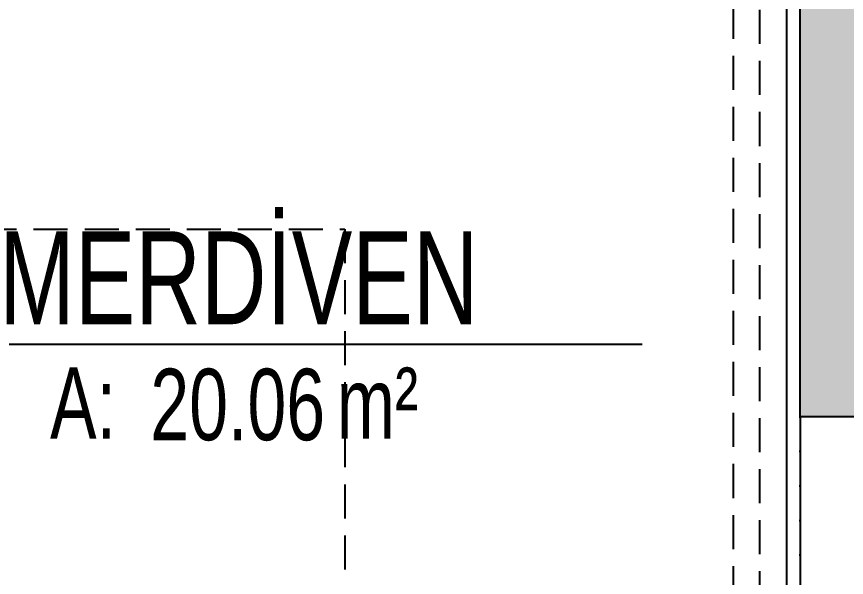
# Model space of a CAD drawing. Header units: inches. Extents: x 21 to 38546, y 13 to 15001.
# Drawn here: x 5140.5 to 5295.4, y 2402.1 to 2506.8 of the extents above; entities that cross this region are included whole.
import ezdxf
from ezdxf.enums import TextEntityAlignment as Align

# ---------------------------------------------------------------- set-up
doc = ezdxf.new("R2010")
doc.units = ezdxf.units.IN
doc.header["$MEASUREMENT"] = 0
doc.linetypes.add('DOT', pattern=[6.35, 0, -6.35])
doc.linetypes.add('HIDDEN', pattern=[9.525, 6.35, -3.175])
for name, color, linetype, lineweight in [('Z_MİM_-KM-AREA-IDEN', 8, 'Continuous', 25), ('Z_MİM_-KM-BEAM-RAY', 8, 'DOT', 25), ('Z_MİM_-KM-PATTERN-STRC', 8, 'Continuous', 25), ('Z_MİM_-KM-STRC-CONCRETE', 8, 'Continuous', 25), ('Z_MİM_-KM-STRS-HID', 8, 'HIDDEN', 25), ('Z_MİM_-KM-WALL', 8, 'Continuous', 25), ('Z_MİM_-KM-WALL-PLASTER', 8, 'Continuous', 25), ('Z_MİM_00', 8, 'Continuous', 25)]:
    doc.layers.add(name, color=color, linetype=linetype, lineweight=lineweight)
doc.styles.add('Arial_4', font='arial.ttf', dxfattribs={"height": 10})

# ---------------------------------------------------------------- blocks, each defined once
blk = doc.blocks.new('-KM_Kolon_ZK')
at = {"layer": 'Z_MİM_-KM-PATTERN-STRC'}
blk.add_hatch(color=256, dxfattribs=at).paths.add_polyline_path([(1955, 1600), (1980, 1600), (1980, 1450), (1955, 1450)], flags=0)
at = {"layer": 'Z_MİM_-KM-STRC-CONCRETE'}
blk.add_lwpolyline([(1955, 1600), (1980, 1600), (1980, 1450), (1955, 1450)], close=True, dxfattribs=at)
blk = doc.blocks.new('-KM_Merdiven')
at = {"layer": 'Z_MİM_-KM-STRS-HID'}
for points in [[(20012.26, 2400.2), (20012.25, 2565.03), (20577.25, 2565.03), (20577.25, 2110.03), (20582.26, 2110.03), (20582.25, 2570.03), (20007.25, 2570.03), (20007.25, 2402.61)], [(20084.75, 2356.97), (20084.75, 2485.03), (20504.75, 2485.03), (20504.75, 2140.03)]]:
    blk.add_lwpolyline(points, dxfattribs=at)
blk = doc.blocks.new('-KM_Kiriş İzi_ZK')
at = {"layer": 'Z_MİM_-KM-BEAM-RAY'}
blk.add_line((1955, 1450), (1955, 1140), dxfattribs=at)
blk = doc.blocks.new('*U121')
blk.add_line((0, 0), (192.45, 0))
at = {"color": 7, "style": 'Arial_4', "width": 0.7}
for s, p in [('A:', (81.91, -17.69)), ('m² ', (135.42, -17.69))]:
    blk.add_text(s, height=13.333, dxfattribs=at).set_placement(p)
for tag, p in [('K', (8.57, 13.11)), ('00', (33.43, 13.11)), ('MAHALADI', (72.42, 12.35))]:
    blk.add_attdef(tag, text='', height=17.33, dxfattribs=at).set_placement(p, align=Align.MIDDLE_LEFT)
blk.add_attdef('27.00', text='', height=13.33, dxfattribs=at).set_placement((133.25, -11.29), align=Align.MIDDLE_RIGHT)

msp = doc.modelspace()

# ---------------------------------------------------------------- linework, layer by layer
at = {"layer": 'Z_MİM_-KM-WALL'}
msp.add_line((5286.76, 2432.08), (5286.76, 2122.08), dxfattribs=at)
at = {"layer": 'Z_MİM_-KM-WALL-PLASTER'}
msp.add_lwpolyline([(6814.26, 1859.58), (5339.26, 1859.58), (5339.26, 1944.58), (5359.26, 1944.58), (5359.26, 1879.58), (5569.26, 1879.58), (5569.26, 2559.61), (5444.26, 2559.61), (5444.26, 2089.58), (5284.26, 2089.58), (5284.26, 2554.58), (4699.26, 2554.58), (4699.26, 2089.58), (4644.26, 2089.58), (4644.26, 1859.58), (3041.76, 1859.58)], dxfattribs=at)

# ---------------------------------------------------------------- block references
at = {"layer": 'Z_MİM_-KM-AREA-IDEN'}
ref = msp.add_blockref('*U121', (5064.86, 2445.65), dxfattribs=at)
ref.add_attrib('27.00', '20.06', dxfattribs={"layer": '0', "color": 7, "height": 13.333, "style": 'Arial_4', "width": 0.7}).set_placement((5198.11, 2434.36), align=Align.MIDDLE_RIGHT)
ref.add_attrib('MAHALADI', 'MERDİVEN', dxfattribs={"layer": '0', "color": 7, "height": 17.333, "style": 'Arial_4', "width": 0.7}).set_placement((5137.27, 2458.01), align=Align.MIDDLE_LEFT)
at = {"layer": 'Z_MİM_-KM-BEAM-RAY'}
msp.add_blockref('-KM_Kiriş İzi_ZK', (3331.71, 982.08), dxfattribs=at)
at = {"layer": 'Z_MİM_-KM-STRC-CONCRETE'}
msp.add_blockref('-KM_Kolon_ZK', (3331.76, 982.08), dxfattribs=at)
at = {"layer": 'Z_MİM_00'}
msp.add_blockref('-KM_Merdiven', (-15302.99, -17.95), dxfattribs=at)

doc.saveas('drawing.dxf')
